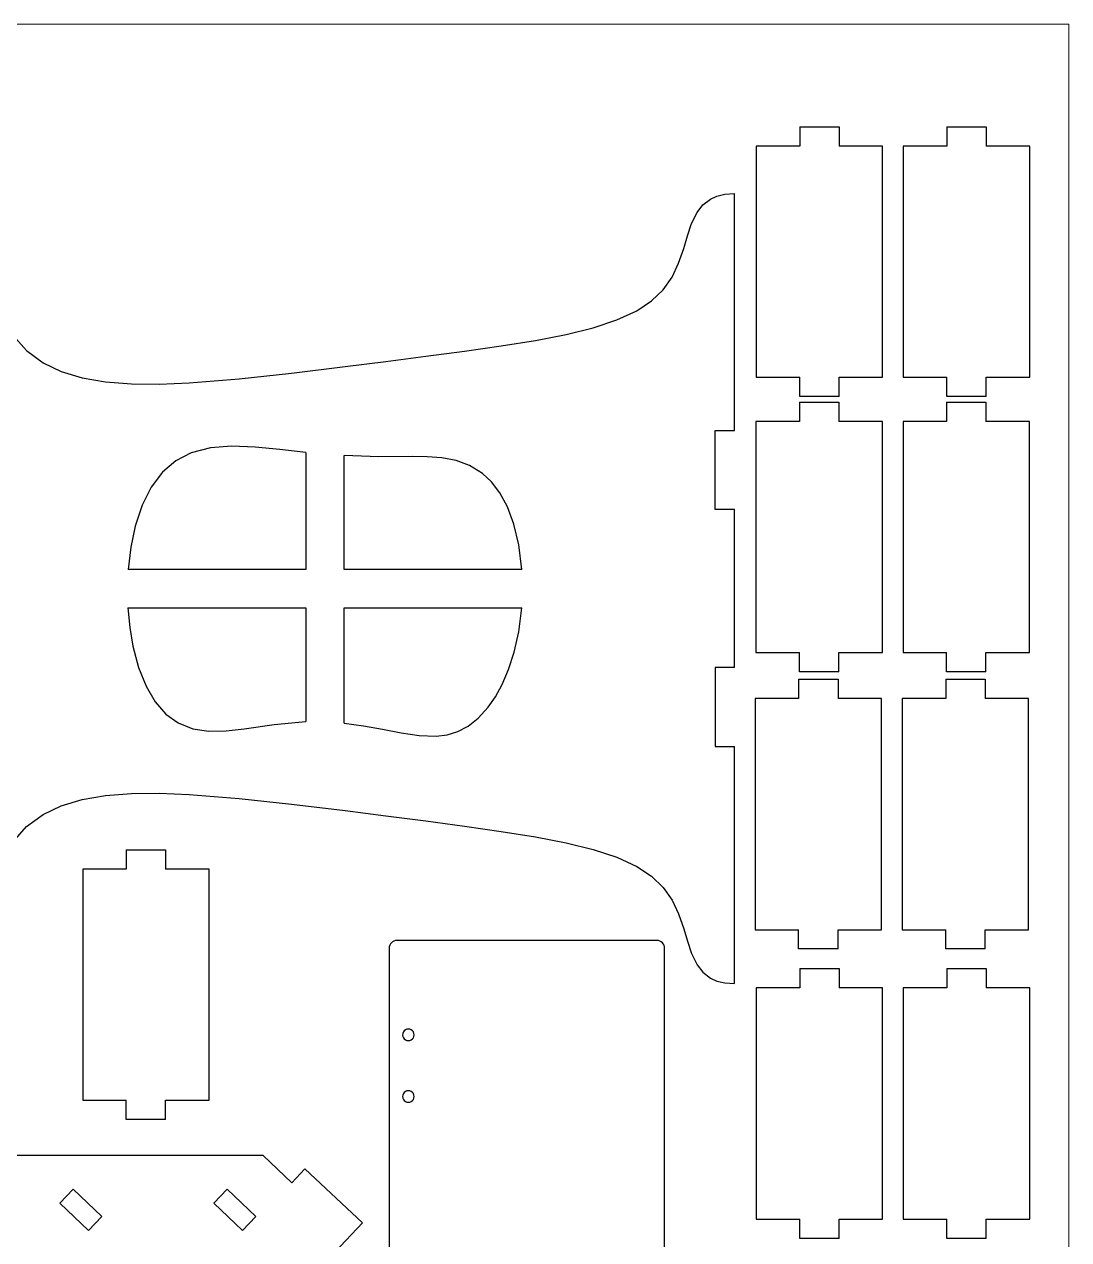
# Model space of a CAD drawing. Header units: millimetres. Extents: x -3928 to -434, y -548 to 1409.
# Drawn here: x -1440.5 to -1169.5, y 36.6 to 352 of the extents above; entities that cross this region are included whole.
import ezdxf

# ---------------------------------------------------------------- set-up
doc = ezdxf.new("R2010")
doc.units = ezdxf.units.MM
doc.header["$MEASUREMENT"] = 0
doc.layers.add('layer 1', color=7, linetype='Continuous')

msp = doc.modelspace()

# ---------------------------------------------------------------- linework, layer by layer
at = {"layer": 'layer 1', "color": 250, "lineweight": 9}
msp.add_lwpolyline([(-2369.48, -547.968), (-1169.48, -547.968), (-1169.48, 352.032), (-2369.48, 352.032), (-2369.48, -547.968)], close=True, dxfattribs=at)
at = {"layer": 'layer 1', "color": 1, "lineweight": 25}
for points in [[(-1239.2944, 325.4467), (-1239.2944, 325.4467), (-1229.0445, 325.4467), (-1229.0445, 325.4467)], [(-1239.2944, 325.4467), (-1239.2944, 325.4467), (-1239.2944, 320.4468), (-1239.2944, 320.4468)], [(-1229.0445, 325.4467), (-1229.0445, 325.4467), (-1229.0445, 320.4468), (-1229.0445, 320.4468)], [(-1201.1244, 325.4467), (-1201.1244, 325.4467), (-1190.8745, 325.4467), (-1190.8745, 325.4467)], [(-1201.1244, 325.4467), (-1201.1244, 325.4467), (-1201.1244, 320.4468), (-1201.1244, 320.4468)], [(-1190.8745, 325.4467), (-1190.8745, 325.4467), (-1190.8745, 320.4468), (-1190.8745, 320.4468)], [(-1250.5696, 320.4468), (-1250.5696, 320.4468), (-1250.5696, 260.4467), (-1250.5696, 260.4467)], [(-1239.2944, 320.4468), (-1239.2944, 320.4468), (-1250.5696, 320.4468), (-1250.5696, 320.4468)], [(-1217.7693, 320.4468), (-1217.7693, 320.4468), (-1229.0445, 320.4468), (-1229.0445, 320.4468)], [(-1217.7693, 260.4467), (-1217.7693, 260.4467), (-1217.7693, 320.4468), (-1217.7693, 320.4468)], [(-1212.3996, 320.4468), (-1212.3996, 320.4468), (-1212.3996, 260.4467), (-1212.3996, 260.4467)], [(-1201.1244, 320.4468), (-1201.1244, 320.4468), (-1212.3996, 320.4468), (-1212.3996, 320.4468)], [(-1179.5993, 320.4468), (-1179.5993, 320.4468), (-1190.8745, 320.4468), (-1190.8745, 320.4468)], [(-1179.5993, 260.4467), (-1179.5993, 260.4467), (-1179.5993, 320.4468), (-1179.5993, 320.4468)], [(-1256.2482, 246.5881), (-1256.2482, 246.5881), (-1256.2482, 308.0882), (-1256.2482, 308.0882)], [(-1250.5696, 260.4467), (-1250.5696, 260.4467), (-1239.2944, 260.4467), (-1239.2944, 260.4467)], [(-1239.2944, 255.4467), (-1239.2944, 255.4467), (-1239.2944, 260.4467), (-1239.2944, 260.4467)], [(-1229.0445, 255.4467), (-1229.0445, 255.4467), (-1229.0445, 260.4467), (-1229.0445, 260.4467)], [(-1229.0445, 260.4467), (-1229.0445, 260.4467), (-1217.7693, 260.4467), (-1217.7693, 260.4467)], [(-1212.3996, 260.4467), (-1212.3996, 260.4467), (-1201.1244, 260.4467), (-1201.1244, 260.4467)], [(-1201.1244, 255.4467), (-1201.1244, 255.4467), (-1201.1244, 260.4467), (-1201.1244, 260.4467)], [(-1190.8745, 255.4467), (-1190.8745, 255.4467), (-1190.8745, 260.4467), (-1190.8745, 260.4467)], [(-1190.8745, 260.4467), (-1190.8745, 260.4467), (-1179.5993, 260.4467), (-1179.5993, 260.4467)], [(-1239.3621, 253.9699), (-1239.3621, 253.9699), (-1229.1121, 253.9699), (-1229.1121, 253.9699)], [(-1239.3621, 253.9699), (-1239.3621, 253.9699), (-1239.3621, 248.97), (-1239.3621, 248.97)], [(-1229.0445, 255.4467), (-1229.0445, 255.4467), (-1239.2944, 255.4467), (-1239.2944, 255.4467)], [(-1229.1121, 253.9699), (-1229.1121, 253.9699), (-1229.1121, 248.97), (-1229.1121, 248.97)], [(-1201.1921, 253.9699), (-1201.1921, 253.9699), (-1190.9421, 253.9699), (-1190.9421, 253.9699)], [(-1201.1921, 253.9699), (-1201.1921, 253.9699), (-1201.1921, 248.97), (-1201.1921, 248.97)], [(-1190.8745, 255.4467), (-1190.8745, 255.4467), (-1201.1244, 255.4467), (-1201.1244, 255.4467)], [(-1190.9421, 253.9699), (-1190.9421, 253.9699), (-1190.9421, 248.97), (-1190.9421, 248.97)], [(-1261.2481, 246.5881), (-1261.2481, 246.5881), (-1256.2482, 246.5881), (-1256.2482, 246.5881)], [(-1261.2481, 226.0882), (-1261.2481, 226.0882), (-1261.2481, 246.5881), (-1261.2481, 246.5881)], [(-1250.6372, 248.97), (-1250.6372, 248.97), (-1250.6372, 188.9699), (-1250.6372, 188.9699)], [(-1239.3621, 248.97), (-1239.3621, 248.97), (-1250.6372, 248.97), (-1250.6372, 248.97)], [(-1217.837, 248.97), (-1217.837, 248.97), (-1229.1121, 248.97), (-1229.1121, 248.97)], [(-1217.837, 188.9699), (-1217.837, 188.9699), (-1217.837, 248.97), (-1217.837, 248.97)], [(-1212.4672, 248.97), (-1212.4672, 248.97), (-1212.4672, 188.9699), (-1212.4672, 188.9699)], [(-1201.1921, 248.97), (-1201.1921, 248.97), (-1212.4672, 248.97), (-1212.4672, 248.97)], [(-1179.667, 248.97), (-1179.667, 248.97), (-1190.9421, 248.97), (-1190.9421, 248.97)], [(-1179.667, 188.9699), (-1179.667, 188.9699), (-1179.667, 248.97), (-1179.667, 248.97)], [(-1367.4981, 240.9489), (-1367.4981, 240.9489), (-1367.4981, 210.5882), (-1367.4981, 210.5882)], [(-1357.4979, 210.5882), (-1357.4979, 210.5882), (-1357.4979, 240.0878), (-1357.4979, 240.0878)], [(-1256.2482, 226.0882), (-1256.2482, 226.0882), (-1261.2481, 226.0882), (-1261.2481, 226.0882)], [(-1256.2482, 185.088), (-1256.2482, 185.088), (-1256.2482, 226.0882), (-1256.2482, 226.0882)], [(-1367.4981, 210.5882), (-1367.4981, 210.5882), (-1413.543, 210.5882), (-1413.543, 210.5882)], [(-1311.4276, 210.5882), (-1311.4276, 210.5882), (-1357.4979, 210.5882), (-1357.4979, 210.5882)], [(-1413.6199, 200.588), (-1413.6199, 200.588), (-1367.4981, 200.588), (-1367.4981, 200.588)], [(-1367.4981, 200.588), (-1367.4981, 200.588), (-1367.4981, 171.0647), (-1367.4981, 171.0647)], [(-1357.4979, 200.588), (-1357.4979, 200.588), (-1311.4279, 200.588), (-1311.4279, 200.588)], [(-1357.4979, 170.6996), (-1357.4979, 170.6996), (-1357.4979, 200.588), (-1357.4979, 200.588)], [(-1250.6372, 188.9699), (-1250.6372, 188.9699), (-1239.3621, 188.9699), (-1239.3621, 188.9699)], [(-1239.3621, 183.9699), (-1239.3621, 183.9699), (-1239.3621, 188.9699), (-1239.3621, 188.9699)], [(-1229.1121, 183.9699), (-1229.1121, 183.9699), (-1229.1121, 188.9699), (-1229.1121, 188.9699)], [(-1229.1121, 188.9699), (-1229.1121, 188.9699), (-1217.837, 188.9699), (-1217.837, 188.9699)], [(-1212.4672, 188.9699), (-1212.4672, 188.9699), (-1201.1921, 188.9699), (-1201.1921, 188.9699)], [(-1201.1921, 183.9699), (-1201.1921, 183.9699), (-1201.1921, 188.9699), (-1201.1921, 188.9699)], [(-1190.9421, 183.9699), (-1190.9421, 183.9699), (-1190.9421, 188.9699), (-1190.9421, 188.9699)], [(-1190.9421, 188.9699), (-1190.9421, 188.9699), (-1179.667, 188.9699), (-1179.667, 188.9699)], [(-1256.2482, 185.088), (-1256.2482, 185.088), (-1261.2481, 185.088), (-1261.2481, 185.088)], [(-1261.2481, 185.088), (-1261.2481, 185.088), (-1261.2481, 164.5881), (-1261.2481, 164.5881)], [(-1229.1121, 183.9699), (-1229.1121, 183.9699), (-1239.3621, 183.9699), (-1239.3621, 183.9699)], [(-1190.9421, 183.9699), (-1190.9421, 183.9699), (-1201.1921, 183.9699), (-1201.1921, 183.9699)], [(-1239.5653, 182.0691), (-1239.5653, 182.0691), (-1229.3154, 182.0691), (-1229.3154, 182.0691)], [(-1239.5653, 182.0691), (-1239.5653, 182.0691), (-1239.5653, 177.0692), (-1239.5653, 177.0692)], [(-1229.3154, 182.0691), (-1229.3154, 182.0691), (-1229.3154, 177.0692), (-1229.3154, 177.0692)], [(-1201.3953, 182.0691), (-1201.3953, 182.0691), (-1191.1454, 182.0691), (-1191.1454, 182.0691)], [(-1201.3953, 182.0691), (-1201.3953, 182.0691), (-1201.3953, 177.0692), (-1201.3953, 177.0692)], [(-1191.1454, 182.0691), (-1191.1454, 182.0691), (-1191.1454, 177.0692), (-1191.1454, 177.0692)], [(-1250.8405, 177.0692), (-1250.8405, 177.0692), (-1250.8405, 117.0691), (-1250.8405, 117.0691)], [(-1239.5653, 177.0692), (-1239.5653, 177.0692), (-1250.8405, 177.0692), (-1250.8405, 177.0692)], [(-1218.0402, 177.0692), (-1218.0402, 177.0692), (-1229.3154, 177.0692), (-1229.3154, 177.0692)], [(-1218.0402, 117.0691), (-1218.0402, 117.0691), (-1218.0402, 177.0692), (-1218.0402, 177.0692)], [(-1212.6705, 177.0692), (-1212.6705, 177.0692), (-1212.6705, 117.0691), (-1212.6705, 117.0691)], [(-1201.3953, 177.0692), (-1201.3953, 177.0692), (-1212.6705, 177.0692), (-1212.6705, 177.0692)], [(-1179.8702, 177.0692), (-1179.8702, 177.0692), (-1191.1454, 177.0692), (-1191.1454, 177.0692)], [(-1179.8702, 117.0691), (-1179.8702, 117.0691), (-1179.8702, 177.0692), (-1179.8702, 177.0692)], [(-1261.2481, 164.5881), (-1261.2481, 164.5881), (-1256.2482, 164.5881), (-1256.2482, 164.5881)], [(-1256.2482, 103.0883), (-1256.2482, 103.0883), (-1256.2482, 164.5881), (-1256.2482, 164.5881)], [(-1414.1049, 137.7997), (-1414.1049, 137.7997), (-1403.8549, 137.7997), (-1403.8549, 137.7997)], [(-1414.1049, 137.7997), (-1414.1049, 137.7997), (-1414.1049, 132.7997), (-1414.1049, 132.7997)], [(-1403.8549, 137.7997), (-1403.8549, 137.7997), (-1403.8549, 132.7997), (-1403.8549, 132.7997)], [(-1425.38, 132.7997), (-1425.38, 132.7997), (-1425.38, 72.7997), (-1425.38, 72.7997)], [(-1414.1049, 132.7997), (-1414.1049, 132.7997), (-1425.38, 132.7997), (-1425.38, 132.7997)], [(-1392.5798, 132.7997), (-1392.5798, 132.7997), (-1403.8549, 132.7997), (-1403.8549, 132.7997)], [(-1392.5798, 72.7997), (-1392.5798, 72.7997), (-1392.5798, 132.7997), (-1392.5798, 132.7997)], [(-1250.8405, 117.0691), (-1250.8405, 117.0691), (-1239.5653, 117.0691), (-1239.5653, 117.0691)], [(-1239.5653, 112.0692), (-1239.5653, 112.0692), (-1239.5653, 117.0691), (-1239.5653, 117.0691)], [(-1229.3154, 112.0692), (-1229.3154, 112.0692), (-1229.3154, 117.0691), (-1229.3154, 117.0691)], [(-1229.3154, 117.0691), (-1229.3154, 117.0691), (-1218.0402, 117.0691), (-1218.0402, 117.0691)], [(-1212.6705, 117.0691), (-1212.6705, 117.0691), (-1201.3953, 117.0691), (-1201.3953, 117.0691)], [(-1201.3953, 112.0692), (-1201.3953, 112.0692), (-1201.3953, 117.0691), (-1201.3953, 117.0691)], [(-1191.1454, 112.0692), (-1191.1454, 112.0692), (-1191.1454, 117.0691), (-1191.1454, 117.0691)], [(-1191.1454, 117.0691), (-1191.1454, 117.0691), (-1179.8702, 117.0691), (-1179.8702, 117.0691)], [(-1276.3469, 114.2697), (-1276.3469, 114.2697), (-1343.8471, 114.2697), (-1343.8471, 114.2697)], [(-1345.847, 112.2698), (-1345.847, 112.2698), (-1345.847, -3.7302), (-1345.847, -3.7302)], [(-1274.347, -3.7302), (-1274.347, -3.7302), (-1274.347, 112.2698), (-1274.347, 112.2698)], [(-1229.3154, 112.0692), (-1229.3154, 112.0692), (-1239.5653, 112.0692), (-1239.5653, 112.0692)], [(-1191.1454, 112.0692), (-1191.1454, 112.0692), (-1201.3953, 112.0692), (-1201.3953, 112.0692)], [(-1239.2944, 106.9667), (-1239.2944, 106.9667), (-1229.0445, 106.9667), (-1229.0445, 106.9667)], [(-1239.2944, 106.9667), (-1239.2944, 106.9667), (-1239.2944, 101.9668), (-1239.2944, 101.9668)], [(-1229.0445, 106.9667), (-1229.0445, 106.9667), (-1229.0445, 101.9668), (-1229.0445, 101.9668)], [(-1201.1244, 106.9667), (-1201.1244, 106.9667), (-1190.8745, 106.9667), (-1190.8745, 106.9667)], [(-1201.1244, 106.9667), (-1201.1244, 106.9667), (-1201.1244, 101.9668), (-1201.1244, 101.9668)], [(-1190.8745, 106.9667), (-1190.8745, 106.9667), (-1190.8745, 101.9668), (-1190.8745, 101.9668)], [(-1250.5696, 101.9668), (-1250.5696, 101.9668), (-1250.5696, 41.9667), (-1250.5696, 41.9667)], [(-1239.2944, 101.9668), (-1239.2944, 101.9668), (-1250.5696, 101.9668), (-1250.5696, 101.9668)], [(-1217.7693, 101.9668), (-1217.7693, 101.9668), (-1229.0445, 101.9668), (-1229.0445, 101.9668)], [(-1217.7693, 41.9667), (-1217.7693, 41.9667), (-1217.7693, 101.9668), (-1217.7693, 101.9668)], [(-1212.3996, 101.9668), (-1212.3996, 101.9668), (-1212.3996, 41.9667), (-1212.3996, 41.9667)], [(-1201.1244, 101.9668), (-1201.1244, 101.9668), (-1212.3996, 101.9668), (-1212.3996, 101.9668)], [(-1179.5993, 101.9668), (-1179.5993, 101.9668), (-1190.8745, 101.9668), (-1190.8745, 101.9668)], [(-1179.5993, 41.9667), (-1179.5993, 41.9667), (-1179.5993, 101.9668), (-1179.5993, 101.9668)], [(-1425.38, 72.7997), (-1425.38, 72.7997), (-1414.1049, 72.7997), (-1414.1049, 72.7997)], [(-1414.1049, 67.7997), (-1414.1049, 67.7997), (-1414.1049, 72.7997), (-1414.1049, 72.7997)], [(-1403.8549, 67.7997), (-1403.8549, 67.7997), (-1403.8549, 72.7997), (-1403.8549, 72.7997)], [(-1403.8549, 72.7997), (-1403.8549, 72.7997), (-1392.5798, 72.7997), (-1392.5798, 72.7997)], [(-1403.8549, 67.7997), (-1403.8549, 67.7997), (-1414.1049, 67.7997), (-1414.1049, 67.7997)], [(-1378.5787, 58.4344), (-1378.5787, 58.4344), (-1651.5009, 58.4344), (-1651.5009, 58.4344)], [(-1371.126, 51.3976), (-1371.126, 51.3976), (-1378.5787, 58.4344), (-1378.5787, 58.4344)], [(-1367.6934, 55.0333), (-1367.6934, 55.0333), (-1371.126, 51.3976), (-1371.126, 51.3976)], [(-1367.6934, 55.0333), (-1367.6934, 55.0333), (-1352.7872, 40.96), (-1352.7872, 40.96)], [(-1427.8805, 49.6972), (-1427.8805, 49.6972), (-1431.3127, 46.0615), (-1431.3127, 46.0615)], [(-1420.4274, 42.6603), (-1420.4274, 42.6603), (-1427.8805, 49.6972), (-1427.8805, 49.6972)], [(-1387.8804, 49.6972), (-1387.8804, 49.6972), (-1391.313, 46.0615), (-1391.313, 46.0615)], [(-1380.4273, 42.6603), (-1380.4273, 42.6603), (-1387.8804, 49.6972), (-1387.8804, 49.6972)], [(-1431.3127, 46.0615), (-1431.3127, 46.0615), (-1423.8599, 39.0246), (-1423.8599, 39.0246)], [(-1391.313, 46.0615), (-1391.313, 46.0615), (-1383.8598, 39.0246), (-1383.8598, 39.0246)], [(-1423.8599, 39.0246), (-1423.8599, 39.0246), (-1420.4274, 42.6603), (-1420.4274, 42.6603)], [(-1383.8598, 39.0246), (-1383.8598, 39.0246), (-1380.4273, 42.6603), (-1380.4273, 42.6603)], [(-1250.5696, 41.9667), (-1250.5696, 41.9667), (-1239.2944, 41.9667), (-1239.2944, 41.9667)], [(-1239.2944, 36.9667), (-1239.2944, 36.9667), (-1239.2944, 41.9667), (-1239.2944, 41.9667)], [(-1229.0445, 36.9667), (-1229.0445, 36.9667), (-1229.0445, 41.9667), (-1229.0445, 41.9667)], [(-1229.0445, 41.9667), (-1229.0445, 41.9667), (-1217.7693, 41.9667), (-1217.7693, 41.9667)], [(-1212.3996, 41.9667), (-1212.3996, 41.9667), (-1201.1244, 41.9667), (-1201.1244, 41.9667)], [(-1201.1244, 36.9667), (-1201.1244, 36.9667), (-1201.1244, 41.9667), (-1201.1244, 41.9667)], [(-1190.8745, 36.9667), (-1190.8745, 36.9667), (-1190.8745, 41.9667), (-1190.8745, 41.9667)], [(-1190.8745, 41.9667), (-1190.8745, 41.9667), (-1179.5993, 41.9667), (-1179.5993, 41.9667)], [(-1352.7872, 40.96), (-1352.7872, 40.96), (-1359.9034, 33.4225), (-1359.9034, 33.4225)], [(-1229.0445, 36.9667), (-1229.0445, 36.9667), (-1239.2944, 36.9667), (-1239.2944, 36.9667)], [(-1190.8745, 36.9667), (-1190.8745, 36.9667), (-1201.1244, 36.9667), (-1201.1244, 36.9667)]]:
    msp.add_open_spline(points, degree=3, dxfattribs=at)
for points, knots in [([(-1461.248, 308.0882), (-1461.248, 308.0882), (-1459.2012, 307.8331), (-1459.2012, 307.8331), (-1459.2012, 307.8331), (-1459.2012, 307.8331), (-1457.5057, 307.1159), (-1457.5057, 307.1159), (-1457.5057, 307.1159), (-1457.5057, 307.1159), (-1456.1063, 306.0036), (-1456.1063, 306.0036), (-1456.1063, 306.0036), (-1456.1063, 306.0036), (-1454.4525, 303.7296), (-1454.4525, 303.7296), (-1454.4525, 303.7296), (-1454.4525, 303.7296), (-1453.197, 300.894), (-1453.197, 300.894), (-1453.197, 300.894), (-1453.197, 300.894), (-1451.9139, 296.5213), (-1451.9139, 296.5213), (-1451.9139, 296.5213), (-1451.9139, 296.5213), (-1450.8344, 291.7715), (-1450.8344, 291.7715), (-1450.8344, 291.7715), (-1450.8344, 291.7715), (-1449.7419, 286.9124), (-1449.7419, 286.9124), (-1449.7419, 286.9124), (-1449.7419, 286.9124), (-1448.172, 281.2319), (-1448.172, 281.2319), (-1448.172, 281.2319), (-1448.172, 281.2319), (-1446.1097, 275.9699), (-1446.1097, 275.9699), (-1446.1097, 275.9699), (-1446.1097, 275.9699), (-1443.3979, 271.3122), (-1443.3979, 271.3122), (-1443.3979, 271.3122), (-1443.3979, 271.3122), (-1439.9354, 267.3702), (-1439.9354, 267.3702), (-1439.9354, 267.3702), (-1439.9354, 267.3702), (-1435.6696, 264.1945), (-1435.6696, 264.1945), (-1435.6696, 264.1945), (-1435.6696, 264.1945), (-1430.9498, 261.9244), (-1430.9498, 261.9244), (-1430.9498, 261.9244), (-1430.9498, 261.9244), (-1425.5311, 260.2949), (-1425.5311, 260.2949), (-1425.5311, 260.2949), (-1425.5311, 260.2949), (-1419.4467, 259.2563), (-1419.4467, 259.2563), (-1419.4467, 259.2563), (-1419.4467, 259.2563), (-1412.7457, 258.7427), (-1412.7457, 258.7427), (-1412.7457, 258.7427), (-1412.7457, 258.7427), (-1405.4894, 258.6785), (-1405.4894, 258.6785), (-1405.4894, 258.6785), (-1405.4894, 258.6785), (-1397.7505, 258.9854), (-1397.7505, 258.9854), (-1397.7505, 258.9854), (-1397.7505, 258.9854), (-1384.8061, 260.0275), (-1384.8061, 260.0275), (-1384.8061, 260.0275), (-1384.8061, 260.0275), (-1371.2026, 261.5106), (-1371.2026, 261.5106), (-1371.2026, 261.5106), (-1371.2026, 261.5106), (-1357.2968, 263.2082), (-1357.2968, 263.2082), (-1357.2968, 263.2082), (-1357.2968, 263.2082), (-1346.7011, 264.5515), (-1346.7011, 264.5515), (-1346.7011, 264.5515), (-1346.7011, 264.5515), (-1336.3055, 265.8949), (-1336.3055, 265.8949), (-1336.3055, 265.8949), (-1336.3055, 265.8949), (-1326.2693, 267.2334), (-1326.2693, 267.2334), (-1326.2693, 267.2334), (-1326.2693, 267.2334), (-1316.7464, 268.5898), (-1316.7464, 268.5898), (-1316.7464, 268.5898), (-1316.7464, 268.5898), (-1307.8804, 270.0129), (-1307.8804, 270.0129), (-1307.8804, 270.0129), (-1307.8804, 270.0129), (-1299.9366, 271.5411), (-1299.9366, 271.5411), (-1299.9366, 271.5411), (-1299.9366, 271.5411), (-1292.8552, 273.2768), (-1292.8552, 273.2768), (-1292.8552, 273.2768), (-1292.8552, 273.2768), (-1286.7159, 275.301), (-1286.7159, 275.301), (-1286.7159, 275.301), (-1286.7159, 275.301), (-1281.566, 277.6897), (-1281.566, 277.6897), (-1281.566, 277.6897), (-1281.566, 277.6897), (-1277.7497, 280.2276), (-1277.7497, 280.2276), (-1277.7497, 280.2276), (-1277.7497, 280.2276), (-1274.7263, 283.1401), (-1274.7263, 283.1401), (-1274.7263, 283.1401), (-1274.7263, 283.1401), (-1272.4213, 286.4209), (-1272.4213, 286.4209), (-1272.4213, 286.4209), (-1272.4213, 286.4209), (-1270.7079, 290.0256), (-1270.7079, 290.0256), (-1270.7079, 290.0256), (-1270.7079, 290.0256), (-1269.3973, 293.8596), (-1269.3973, 293.8596), (-1269.3973, 293.8596), (-1269.3973, 293.8596), (-1268.4247, 297.1189), (-1268.4247, 297.1189), (-1268.4247, 297.1189), (-1268.4247, 297.1189), (-1267.3515, 300.3003), (-1267.3515, 300.3003), (-1267.3515, 300.3003), (-1267.3515, 300.3003), (-1265.9312, 303.2329), (-1265.9312, 303.2329), (-1265.9312, 303.2329), (-1265.9312, 303.2329), (-1264.4584, 305.1404), (-1264.4584, 305.1404), (-1264.4584, 305.1404), (-1264.4584, 305.1404), (-1262.4719, 306.675), (-1262.4719, 306.675), (-1262.4719, 306.675), (-1262.4719, 306.675), (-1260.7782, 307.4278), (-1260.7782, 307.4278), (-1260.7782, 307.4278), (-1260.7782, 307.4278), (-1258.7243, 307.9146), (-1258.7243, 307.9146), (-1258.7243, 307.9146), (-1258.7243, 307.9146), (-1256.2482, 308.0882), (-1256.2482, 308.0882)], [0, 0, 0, 0, 0.02222222, 0.02222222, 0.02222222, 0.02222222, 0.04444444, 0.04444444, 0.04444444, 0.04444444, 0.06666667, 0.06666667, 0.06666667, 0.06666667, 0.08888889, 0.08888889, 0.08888889, 0.08888889, 0.11111111, 0.11111111, 0.11111111, 0.11111111, 0.13333333, 0.13333333, 0.13333333, 0.13333333, 0.15555556, 0.15555556, 0.15555556, 0.15555556, 0.17777778, 0.17777778, 0.17777778, 0.17777778, 0.2, 0.2, 0.2, 0.2, 0.22222222, 0.22222222, 0.22222222, 0.22222222, 0.24444444, 0.24444444, 0.24444444, 0.24444444, 0.26666667, 0.26666667, 0.26666667, 0.26666667, 0.28888889, 0.28888889, 0.28888889, 0.28888889, 0.31111111, 0.31111111, 0.31111111, 0.31111111, 0.33333333, 0.33333333, 0.33333333, 0.33333333, 0.35555556, 0.35555556, 0.35555556, 0.35555556, 0.37777778, 0.37777778, 0.37777778, 0.37777778, 0.4, 0.4, 0.4, 0.4, 0.42222222, 0.42222222, 0.42222222, 0.42222222, 0.44444444, 0.44444444, 0.44444444, 0.44444444, 0.46666667, 0.46666667, 0.46666667, 0.46666667, 0.48888889, 0.48888889, 0.48888889, 0.48888889, 0.51111111, 0.51111111, 0.51111111, 0.51111111, 0.53333333, 0.53333333, 0.53333333, 0.53333333, 0.55555556, 0.55555556, 0.55555556, 0.55555556, 0.57777778, 0.57777778, 0.57777778, 0.57777778, 0.6, 0.6, 0.6, 0.6, 0.62222222, 0.62222222, 0.62222222, 0.62222222, 0.64444444, 0.64444444, 0.64444444, 0.64444444, 0.66666667, 0.66666667, 0.66666667, 0.66666667, 0.68888889, 0.68888889, 0.68888889, 0.68888889, 0.71111111, 0.71111111, 0.71111111, 0.71111111, 0.73333333, 0.73333333, 0.73333333, 0.73333333, 0.75555556, 0.75555556, 0.75555556, 0.75555556, 0.77777778, 0.77777778, 0.77777778, 0.77777778, 0.8, 0.8, 0.8, 0.8, 0.82222222, 0.82222222, 0.82222222, 0.82222222, 0.84444444, 0.84444444, 0.84444444, 0.84444444, 0.86666667, 0.86666667, 0.86666667, 0.86666667, 0.88888889, 0.88888889, 0.88888889, 0.88888889, 0.91111111, 0.91111111, 0.91111111, 0.91111111, 0.93333333, 0.93333333, 0.93333333, 0.93333333, 0.95555556, 0.95555556, 0.95555556, 0.95555556, 1, 1, 1, 1]), ([(-1367.4981, 240.9489), (-1367.4981, 240.9489), (-1374.2058, 241.7056), (-1374.2058, 241.7056), (-1374.2058, 241.7056), (-1374.2058, 241.7056), (-1380.6362, 242.3336), (-1380.6362, 242.3336), (-1380.6362, 242.3336), (-1380.6362, 242.3336), (-1386.6765, 242.5625), (-1386.6765, 242.5625), (-1386.6765, 242.5625), (-1386.6765, 242.5625), (-1392.2303, 242.1325), (-1392.2303, 242.1325), (-1392.2303, 242.1325), (-1392.2303, 242.1325), (-1397.2221, 240.8262), (-1397.2221, 240.8262), (-1397.2221, 240.8262), (-1397.2221, 240.8262), (-1401.2169, 238.7578), (-1401.2169, 238.7578), (-1401.2169, 238.7578), (-1401.2169, 238.7578), (-1404.6784, 235.7903), (-1404.6784, 235.7903), (-1404.6784, 235.7903), (-1404.6784, 235.7903), (-1407.5888, 231.9288), (-1407.5888, 231.9288), (-1407.5888, 231.9288), (-1407.5888, 231.9288), (-1409.939, 227.2358), (-1409.939, 227.2358), (-1409.939, 227.2358), (-1409.939, 227.2358), (-1411.7262, 221.827), (-1411.7262, 221.827), (-1411.7262, 221.827), (-1411.7262, 221.827), (-1412.8709, 216.3656), (-1412.8709, 216.3656), (-1412.8709, 216.3656), (-1412.8709, 216.3656), (-1413.543, 210.5882), (-1413.543, 210.5882)], [0, 0, 0, 0, 0.07692308, 0.07692308, 0.07692308, 0.07692308, 0.15384615, 0.15384615, 0.15384615, 0.15384615, 0.23076923, 0.23076923, 0.23076923, 0.23076923, 0.30769231, 0.30769231, 0.30769231, 0.30769231, 0.38461538, 0.38461538, 0.38461538, 0.38461538, 0.46153846, 0.46153846, 0.46153846, 0.46153846, 0.53846154, 0.53846154, 0.53846154, 0.53846154, 0.61538462, 0.61538462, 0.61538462, 0.61538462, 0.69230769, 0.69230769, 0.69230769, 0.69230769, 0.76923077, 0.76923077, 0.76923077, 0.76923077, 0.84615385, 0.84615385, 0.84615385, 0.84615385, 1, 1, 1, 1]), ([(-1311.4276, 210.5882), (-1311.4276, 210.5882), (-1312.2182, 216.9163), (-1312.2182, 216.9163), (-1312.2182, 216.9163), (-1312.2182, 216.9163), (-1313.5023, 222.3015), (-1313.5023, 222.3015), (-1313.5023, 222.3015), (-1313.5023, 222.3015), (-1315.1624, 226.7764), (-1315.1624, 226.7764), (-1315.1624, 226.7764), (-1315.1624, 226.7764), (-1317.1094, 230.4048), (-1317.1094, 230.4048), (-1317.1094, 230.4048), (-1317.1094, 230.4048), (-1319.2765, 233.27), (-1319.2765, 233.27), (-1319.2765, 233.27), (-1319.2765, 233.27), (-1321.614, 235.4654), (-1321.614, 235.4654), (-1321.614, 235.4654), (-1321.614, 235.4654), (-1324.9534, 237.5284), (-1324.9534, 237.5284), (-1324.9534, 237.5284), (-1324.9534, 237.5284), (-1328.4766, 238.7963), (-1328.4766, 238.7963), (-1328.4766, 238.7963), (-1328.4766, 238.7963), (-1332.1459, 239.4853), (-1332.1459, 239.4853), (-1332.1459, 239.4853), (-1332.1459, 239.4853), (-1335.9372, 239.7869), (-1335.9372, 239.7869), (-1335.9372, 239.7869), (-1335.9372, 239.7869), (-1339.8325, 239.8627), (-1339.8325, 239.8627), (-1339.8325, 239.8627), (-1339.8325, 239.8627), (-1348.5395, 239.8239), (-1348.5395, 239.8239), (-1348.5395, 239.8239), (-1348.5395, 239.8239), (-1357.4979, 240.0878), (-1357.4979, 240.0878)], [0, 0, 0, 0, 0.07142857, 0.07142857, 0.07142857, 0.07142857, 0.14285714, 0.14285714, 0.14285714, 0.14285714, 0.21428571, 0.21428571, 0.21428571, 0.21428571, 0.28571429, 0.28571429, 0.28571429, 0.28571429, 0.35714286, 0.35714286, 0.35714286, 0.35714286, 0.42857143, 0.42857143, 0.42857143, 0.42857143, 0.5, 0.5, 0.5, 0.5, 0.57142857, 0.57142857, 0.57142857, 0.57142857, 0.64285714, 0.64285714, 0.64285714, 0.64285714, 0.71428571, 0.71428571, 0.71428571, 0.71428571, 0.78571429, 0.78571429, 0.78571429, 0.78571429, 0.85714286, 0.85714286, 0.85714286, 0.85714286, 1, 1, 1, 1]), ([(-1413.6199, 200.588), (-1413.6199, 200.588), (-1413.1468, 195.5083), (-1413.1468, 195.5083), (-1413.1468, 195.5083), (-1413.1468, 195.5083), (-1412.3344, 190.658), (-1412.3344, 190.658), (-1412.3344, 190.658), (-1412.3344, 190.658), (-1410.8718, 185.1144), (-1410.8718, 185.1144), (-1410.8718, 185.1144), (-1410.8718, 185.1144), (-1408.9325, 180.2542), (-1408.9325, 180.2542), (-1408.9325, 180.2542), (-1408.9325, 180.2542), (-1406.5495, 176.2022), (-1406.5495, 176.2022), (-1406.5495, 176.2022), (-1406.5495, 176.2022), (-1403.7605, 173.0311), (-1403.7605, 173.0311), (-1403.7605, 173.0311), (-1403.7605, 173.0311), (-1400.6059, 170.755), (-1400.6059, 170.755), (-1400.6059, 170.755), (-1400.6059, 170.755), (-1396.7846, 169.2377), (-1396.7846, 169.2377), (-1396.7846, 169.2377), (-1396.7846, 169.2377), (-1392.6261, 168.608), (-1392.6261, 168.608), (-1392.6261, 168.608), (-1392.6261, 168.608), (-1388.1772, 168.6725), (-1388.1772, 168.6725), (-1388.1772, 168.6725), (-1388.1772, 168.6725), (-1383.4789, 169.1932), (-1383.4789, 169.1932), (-1383.4789, 169.1932), (-1383.4789, 169.1932), (-1375.6804, 170.3235), (-1375.6804, 170.3235), (-1375.6804, 170.3235), (-1375.6804, 170.3235), (-1367.4981, 171.0647), (-1367.4981, 171.0647)], [0, 0, 0, 0, 0.07142857, 0.07142857, 0.07142857, 0.07142857, 0.14285714, 0.14285714, 0.14285714, 0.14285714, 0.21428571, 0.21428571, 0.21428571, 0.21428571, 0.28571429, 0.28571429, 0.28571429, 0.28571429, 0.35714286, 0.35714286, 0.35714286, 0.35714286, 0.42857143, 0.42857143, 0.42857143, 0.42857143, 0.5, 0.5, 0.5, 0.5, 0.57142857, 0.57142857, 0.57142857, 0.57142857, 0.64285714, 0.64285714, 0.64285714, 0.64285714, 0.71428571, 0.71428571, 0.71428571, 0.71428571, 0.78571429, 0.78571429, 0.78571429, 0.78571429, 0.85714286, 0.85714286, 0.85714286, 0.85714286, 1, 1, 1, 1]), ([(-1357.4979, 170.6996), (-1357.4979, 170.6996), (-1352.4828, 169.9898), (-1352.4828, 169.9898), (-1352.4828, 169.9898), (-1352.4828, 169.9898), (-1347.5432, 169.0655), (-1347.5432, 169.0655), (-1347.5432, 169.0655), (-1347.5432, 169.0655), (-1342.7303, 168.124), (-1342.7303, 168.124), (-1342.7303, 168.124), (-1342.7303, 168.124), (-1338.0796, 167.4255), (-1338.0796, 167.4255), (-1338.0796, 167.4255), (-1338.0796, 167.4255), (-1333.6057, 167.2769), (-1333.6057, 167.2769), (-1333.6057, 167.2769), (-1333.6057, 167.2769), (-1330.794, 167.634), (-1330.794, 167.634), (-1330.794, 167.634), (-1330.794, 167.634), (-1328.0455, 168.4619), (-1328.0455, 168.4619), (-1328.0455, 168.4619), (-1328.0455, 168.4619), (-1325.3524, 169.8596), (-1325.3524, 169.8596), (-1325.3524, 169.8596), (-1325.3524, 169.8596), (-1322.7122, 171.929), (-1322.7122, 171.929), (-1322.7122, 171.929), (-1322.7122, 171.929), (-1320.1341, 174.7763), (-1320.1341, 174.7763), (-1320.1341, 174.7763), (-1320.1341, 174.7763), (-1318.2725, 177.4715), (-1318.2725, 177.4715), (-1318.2725, 177.4715), (-1318.2725, 177.4715), (-1316.4903, 180.7153), (-1316.4903, 180.7153), (-1316.4903, 180.7153), (-1316.4903, 180.7153), (-1314.8319, 184.5683), (-1314.8319, 184.5683), (-1314.8319, 184.5683), (-1314.8319, 184.5683), (-1313.3643, 189.1022), (-1313.3643, 189.1022), (-1313.3643, 189.1022), (-1313.3643, 189.1022), (-1312.1843, 194.4052), (-1312.1843, 194.4052), (-1312.1843, 194.4052), (-1312.1843, 194.4052), (-1311.4279, 200.588), (-1311.4279, 200.588)], [0, 0, 0, 0, 0.05882353, 0.05882353, 0.05882353, 0.05882353, 0.11764706, 0.11764706, 0.11764706, 0.11764706, 0.17647059, 0.17647059, 0.17647059, 0.17647059, 0.23529412, 0.23529412, 0.23529412, 0.23529412, 0.29411765, 0.29411765, 0.29411765, 0.29411765, 0.35294118, 0.35294118, 0.35294118, 0.35294118, 0.41176471, 0.41176471, 0.41176471, 0.41176471, 0.47058824, 0.47058824, 0.47058824, 0.47058824, 0.52941176, 0.52941176, 0.52941176, 0.52941176, 0.58823529, 0.58823529, 0.58823529, 0.58823529, 0.64705882, 0.64705882, 0.64705882, 0.64705882, 0.70588235, 0.70588235, 0.70588235, 0.70588235, 0.76470588, 0.76470588, 0.76470588, 0.76470588, 0.82352941, 0.82352941, 0.82352941, 0.82352941, 0.88235294, 0.88235294, 0.88235294, 0.88235294, 1, 1, 1, 1]), ([(-1461.248, 103.0883), (-1461.248, 103.0883), (-1459.2012, 103.343), (-1459.2012, 103.343), (-1459.2012, 103.343), (-1459.2012, 103.343), (-1457.5057, 104.0602), (-1457.5057, 104.0602), (-1457.5057, 104.0602), (-1457.5057, 104.0602), (-1456.1063, 105.1725), (-1456.1063, 105.1725), (-1456.1063, 105.1725), (-1456.1063, 105.1725), (-1454.4525, 107.4465), (-1454.4525, 107.4465), (-1454.4525, 107.4465), (-1454.4525, 107.4465), (-1453.197, 110.2822), (-1453.197, 110.2822), (-1453.197, 110.2822), (-1453.197, 110.2822), (-1451.9139, 114.6548), (-1451.9139, 114.6548), (-1451.9139, 114.6548), (-1451.9139, 114.6548), (-1450.8344, 119.4046), (-1450.8344, 119.4046), (-1450.8344, 119.4046), (-1450.8344, 119.4046), (-1449.7419, 124.2638), (-1449.7419, 124.2638), (-1449.7419, 124.2638), (-1449.7419, 124.2638), (-1448.172, 129.9446), (-1448.172, 129.9446), (-1448.172, 129.9446), (-1448.172, 129.9446), (-1446.1097, 135.2063), (-1446.1097, 135.2063), (-1446.1097, 135.2063), (-1446.1097, 135.2063), (-1443.3979, 139.8643), (-1443.3979, 139.8643), (-1443.3979, 139.8643), (-1443.3979, 139.8643), (-1439.9354, 143.8063), (-1439.9354, 143.8063), (-1439.9354, 143.8063), (-1439.9354, 143.8063), (-1435.6696, 146.982), (-1435.6696, 146.982), (-1435.6696, 146.982), (-1435.6696, 146.982), (-1430.9498, 149.2521), (-1430.9498, 149.2521), (-1430.9498, 149.2521), (-1430.9498, 149.2521), (-1425.5311, 150.8812), (-1425.5311, 150.8812), (-1425.5311, 150.8812), (-1425.5311, 150.8812), (-1419.4467, 151.9198), (-1419.4467, 151.9198), (-1419.4467, 151.9198), (-1419.4467, 151.9198), (-1412.7457, 152.4338), (-1412.7457, 152.4338), (-1412.7457, 152.4338), (-1412.7457, 152.4338), (-1405.4894, 152.4977), (-1405.4894, 152.4977), (-1405.4894, 152.4977), (-1405.4894, 152.4977), (-1397.7505, 152.1911), (-1397.7505, 152.1911), (-1397.7505, 152.1911), (-1397.7505, 152.1911), (-1384.8061, 151.1486), (-1384.8061, 151.1486), (-1384.8061, 151.1486), (-1384.8061, 151.1486), (-1371.2026, 149.6656), (-1371.2026, 149.6656), (-1371.2026, 149.6656), (-1371.2026, 149.6656), (-1357.2968, 147.968), (-1357.2968, 147.968), (-1357.2968, 147.968), (-1357.2968, 147.968), (-1346.7011, 146.6246), (-1346.7011, 146.6246), (-1346.7011, 146.6246), (-1346.7011, 146.6246), (-1336.3055, 145.2812), (-1336.3055, 145.2812), (-1336.3055, 145.2812), (-1336.3055, 145.2812), (-1326.2693, 143.9432), (-1326.2693, 143.9432), (-1326.2693, 143.9432), (-1326.2693, 143.9432), (-1316.7464, 142.5867), (-1316.7464, 142.5867), (-1316.7464, 142.5867), (-1316.7464, 142.5867), (-1307.8804, 141.1636), (-1307.8804, 141.1636), (-1307.8804, 141.1636), (-1307.8804, 141.1636), (-1299.9366, 139.635), (-1299.9366, 139.635), (-1299.9366, 139.635), (-1299.9366, 139.635), (-1292.8552, 137.8994), (-1292.8552, 137.8994), (-1292.8552, 137.8994), (-1292.8552, 137.8994), (-1286.7159, 135.8755), (-1286.7159, 135.8755), (-1286.7159, 135.8755), (-1286.7159, 135.8755), (-1281.566, 133.4868), (-1281.566, 133.4868), (-1281.566, 133.4868), (-1281.566, 133.4868), (-1277.7497, 130.9486), (-1277.7497, 130.9486), (-1277.7497, 130.9486), (-1277.7497, 130.9486), (-1274.7263, 128.0364), (-1274.7263, 128.0364), (-1274.7263, 128.0364), (-1274.7263, 128.0364), (-1272.4213, 124.7556), (-1272.4213, 124.7556), (-1272.4213, 124.7556), (-1272.4213, 124.7556), (-1270.7079, 121.1505), (-1270.7079, 121.1505), (-1270.7079, 121.1505), (-1270.7079, 121.1505), (-1269.3973, 117.3166), (-1269.3973, 117.3166), (-1269.3973, 117.3166), (-1269.3973, 117.3166), (-1268.4247, 114.0576), (-1268.4247, 114.0576), (-1268.4247, 114.0576), (-1268.4247, 114.0576), (-1267.3515, 110.8759), (-1267.3515, 110.8759), (-1267.3515, 110.8759), (-1267.3515, 110.8759), (-1265.9312, 107.9432), (-1265.9312, 107.9432), (-1265.9312, 107.9432), (-1265.9312, 107.9432), (-1264.4584, 106.0361), (-1264.4584, 106.0361), (-1264.4584, 106.0361), (-1264.4584, 106.0361), (-1262.4719, 104.5015), (-1262.4719, 104.5015), (-1262.4719, 104.5015), (-1262.4719, 104.5015), (-1260.7782, 103.7487), (-1260.7782, 103.7487), (-1260.7782, 103.7487), (-1260.7782, 103.7487), (-1258.7243, 103.2615), (-1258.7243, 103.2615), (-1258.7243, 103.2615), (-1258.7243, 103.2615), (-1256.2482, 103.0883), (-1256.2482, 103.0883)], [0, 0, 0, 0, 0.02222222, 0.02222222, 0.02222222, 0.02222222, 0.04444444, 0.04444444, 0.04444444, 0.04444444, 0.06666667, 0.06666667, 0.06666667, 0.06666667, 0.08888889, 0.08888889, 0.08888889, 0.08888889, 0.11111111, 0.11111111, 0.11111111, 0.11111111, 0.13333333, 0.13333333, 0.13333333, 0.13333333, 0.15555556, 0.15555556, 0.15555556, 0.15555556, 0.17777778, 0.17777778, 0.17777778, 0.17777778, 0.2, 0.2, 0.2, 0.2, 0.22222222, 0.22222222, 0.22222222, 0.22222222, 0.24444444, 0.24444444, 0.24444444, 0.24444444, 0.26666667, 0.26666667, 0.26666667, 0.26666667, 0.28888889, 0.28888889, 0.28888889, 0.28888889, 0.31111111, 0.31111111, 0.31111111, 0.31111111, 0.33333333, 0.33333333, 0.33333333, 0.33333333, 0.35555556, 0.35555556, 0.35555556, 0.35555556, 0.37777778, 0.37777778, 0.37777778, 0.37777778, 0.4, 0.4, 0.4, 0.4, 0.42222222, 0.42222222, 0.42222222, 0.42222222, 0.44444444, 0.44444444, 0.44444444, 0.44444444, 0.46666667, 0.46666667, 0.46666667, 0.46666667, 0.48888889, 0.48888889, 0.48888889, 0.48888889, 0.51111111, 0.51111111, 0.51111111, 0.51111111, 0.53333333, 0.53333333, 0.53333333, 0.53333333, 0.55555556, 0.55555556, 0.55555556, 0.55555556, 0.57777778, 0.57777778, 0.57777778, 0.57777778, 0.6, 0.6, 0.6, 0.6, 0.62222222, 0.62222222, 0.62222222, 0.62222222, 0.64444444, 0.64444444, 0.64444444, 0.64444444, 0.66666667, 0.66666667, 0.66666667, 0.66666667, 0.68888889, 0.68888889, 0.68888889, 0.68888889, 0.71111111, 0.71111111, 0.71111111, 0.71111111, 0.73333333, 0.73333333, 0.73333333, 0.73333333, 0.75555556, 0.75555556, 0.75555556, 0.75555556, 0.77777778, 0.77777778, 0.77777778, 0.77777778, 0.8, 0.8, 0.8, 0.8, 0.82222222, 0.82222222, 0.82222222, 0.82222222, 0.84444444, 0.84444444, 0.84444444, 0.84444444, 0.86666667, 0.86666667, 0.86666667, 0.86666667, 0.88888889, 0.88888889, 0.88888889, 0.88888889, 0.91111111, 0.91111111, 0.91111111, 0.91111111, 0.93333333, 0.93333333, 0.93333333, 0.93333333, 0.95555556, 0.95555556, 0.95555556, 0.95555556, 1, 1, 1, 1]), ([(-1343.8471, 114.2697), (-1343.8471, 114.2697), (-1344.2372, 114.2312), (-1344.2372, 114.2312), (-1344.2372, 114.2312), (-1344.2372, 114.2312), (-1344.6126, 114.1176), (-1344.6126, 114.1176), (-1344.6126, 114.1176), (-1344.6126, 114.1176), (-1344.9583, 113.9327), (-1344.9583, 113.9327), (-1344.9583, 113.9327), (-1344.9583, 113.9327), (-1345.2613, 113.684), (-1345.2613, 113.684), (-1345.2613, 113.684), (-1345.2613, 113.684), (-1345.5101, 113.381), (-1345.5101, 113.381), (-1345.5101, 113.381), (-1345.5101, 113.381), (-1345.6949, 113.0349), (-1345.6949, 113.0349), (-1345.6949, 113.0349), (-1345.6949, 113.0349), (-1345.8085, 112.6599), (-1345.8085, 112.6599), (-1345.8085, 112.6599), (-1345.8085, 112.6599), (-1345.847, 112.2698), (-1345.847, 112.2698)], [0, 0, 0, 0, 0.11111111, 0.11111111, 0.11111111, 0.11111111, 0.22222222, 0.22222222, 0.22222222, 0.22222222, 0.33333333, 0.33333333, 0.33333333, 0.33333333, 0.44444444, 0.44444444, 0.44444444, 0.44444444, 0.55555556, 0.55555556, 0.55555556, 0.55555556, 0.66666667, 0.66666667, 0.66666667, 0.66666667, 0.77777778, 0.77777778, 0.77777778, 0.77777778, 1, 1, 1, 1]), ([(-1274.347, 112.2698), (-1274.347, 112.2698), (-1274.3855, 112.6599), (-1274.3855, 112.6599), (-1274.3855, 112.6599), (-1274.3855, 112.6599), (-1274.4994, 113.0349), (-1274.4994, 113.0349), (-1274.4994, 113.0349), (-1274.4994, 113.0349), (-1274.6843, 113.381), (-1274.6843, 113.381), (-1274.6843, 113.381), (-1274.6843, 113.381), (-1274.933, 113.684), (-1274.933, 113.684), (-1274.933, 113.684), (-1274.933, 113.684), (-1275.236, 113.9327), (-1275.236, 113.9327), (-1275.236, 113.9327), (-1275.236, 113.9327), (-1275.5817, 114.1176), (-1275.5817, 114.1176), (-1275.5817, 114.1176), (-1275.5817, 114.1176), (-1275.9567, 114.2312), (-1275.9567, 114.2312), (-1275.9567, 114.2312), (-1275.9567, 114.2312), (-1276.3469, 114.2697), (-1276.3469, 114.2697)], [0, 0, 0, 0, 0.11111111, 0.11111111, 0.11111111, 0.11111111, 0.22222222, 0.22222222, 0.22222222, 0.22222222, 0.33333333, 0.33333333, 0.33333333, 0.33333333, 0.44444444, 0.44444444, 0.44444444, 0.44444444, 0.55555556, 0.55555556, 0.55555556, 0.55555556, 0.66666667, 0.66666667, 0.66666667, 0.66666667, 0.77777778, 0.77777778, 0.77777778, 0.77777778, 1, 1, 1, 1]), ([(-1339.347, 89.7696), (-1339.347, 89.7696), (-1339.3982, 89.3815), (-1339.3982, 89.3815), (-1339.3982, 89.3815), (-1339.3982, 89.3815), (-1339.5481, 89.0196), (-1339.5481, 89.0196), (-1339.5481, 89.0196), (-1339.5481, 89.0196), (-1339.7862, 88.7091), (-1339.7862, 88.7091), (-1339.7862, 88.7091), (-1339.7862, 88.7091), (-1340.097, 88.4707), (-1340.097, 88.4707), (-1340.097, 88.4707), (-1340.097, 88.4707), (-1340.459, 88.3207), (-1340.459, 88.3207), (-1340.459, 88.3207), (-1340.459, 88.3207), (-1340.847, 88.2696), (-1340.847, 88.2696), (-1340.847, 88.2696), (-1340.847, 88.2696), (-1341.2354, 88.3207), (-1341.2354, 88.3207), (-1341.2354, 88.3207), (-1341.2354, 88.3207), (-1341.597, 88.4707), (-1341.597, 88.4707), (-1341.597, 88.4707), (-1341.597, 88.4707), (-1341.9078, 88.7091), (-1341.9078, 88.7091), (-1341.9078, 88.7091), (-1341.9078, 88.7091), (-1342.146, 89.0196), (-1342.146, 89.0196), (-1342.146, 89.0196), (-1342.146, 89.0196), (-1342.2959, 89.3815), (-1342.2959, 89.3815), (-1342.2959, 89.3815), (-1342.2959, 89.3815), (-1342.347, 89.7696), (-1342.347, 89.7696), (-1342.347, 89.7696), (-1342.347, 89.7696), (-1342.2959, 90.158), (-1342.2959, 90.158), (-1342.2959, 90.158), (-1342.2959, 90.158), (-1342.146, 90.5196), (-1342.146, 90.5196), (-1342.146, 90.5196), (-1342.146, 90.5196), (-1341.9078, 90.8304), (-1341.9078, 90.8304), (-1341.9078, 90.8304), (-1341.9078, 90.8304), (-1341.597, 91.0689), (-1341.597, 91.0689), (-1341.597, 91.0689), (-1341.597, 91.0689), (-1341.2354, 91.2184), (-1341.2354, 91.2184), (-1341.2354, 91.2184), (-1341.2354, 91.2184), (-1340.847, 91.2696), (-1340.847, 91.2696), (-1340.847, 91.2696), (-1340.847, 91.2696), (-1340.459, 91.2184), (-1340.459, 91.2184), (-1340.459, 91.2184), (-1340.459, 91.2184), (-1340.097, 91.0689), (-1340.097, 91.0689), (-1340.097, 91.0689), (-1340.097, 91.0689), (-1339.7862, 90.8304), (-1339.7862, 90.8304), (-1339.7862, 90.8304), (-1339.7862, 90.8304), (-1339.5481, 90.5196), (-1339.5481, 90.5196), (-1339.5481, 90.5196), (-1339.5481, 90.5196), (-1339.3982, 90.158), (-1339.3982, 90.158), (-1339.3982, 90.158), (-1339.3982, 90.158), (-1339.347, 89.7696), (-1339.347, 89.7696)], [0, 0, 0, 0, 0.04, 0.04, 0.04, 0.04, 0.08, 0.08, 0.08, 0.08, 0.12, 0.12, 0.12, 0.12, 0.16, 0.16, 0.16, 0.16, 0.2, 0.2, 0.2, 0.2, 0.24, 0.24, 0.24, 0.24, 0.28, 0.28, 0.28, 0.28, 0.32, 0.32, 0.32, 0.32, 0.36, 0.36, 0.36, 0.36, 0.4, 0.4, 0.4, 0.4, 0.44, 0.44, 0.44, 0.44, 0.48, 0.48, 0.48, 0.48, 0.52, 0.52, 0.52, 0.52, 0.56, 0.56, 0.56, 0.56, 0.6, 0.6, 0.6, 0.6, 0.64, 0.64, 0.64, 0.64, 0.68, 0.68, 0.68, 0.68, 0.72, 0.72, 0.72, 0.72, 0.76, 0.76, 0.76, 0.76, 0.8, 0.8, 0.8, 0.8, 0.84, 0.84, 0.84, 0.84, 0.88, 0.88, 0.88, 0.88, 0.92, 0.92, 0.92, 0.92, 1, 1, 1, 1]), ([(-1342.347, 73.7698), (-1342.347, 73.7698), (-1342.2959, 74.1582), (-1342.2959, 74.1582), (-1342.2959, 74.1582), (-1342.2959, 74.1582), (-1342.146, 74.5198), (-1342.146, 74.5198), (-1342.146, 74.5198), (-1342.146, 74.5198), (-1341.9078, 74.8306), (-1341.9078, 74.8306), (-1341.9078, 74.8306), (-1341.9078, 74.8306), (-1341.597, 75.0687), (-1341.597, 75.0687), (-1341.597, 75.0687), (-1341.597, 75.0687), (-1341.2354, 75.2187), (-1341.2354, 75.2187), (-1341.2354, 75.2187), (-1341.2354, 75.2187), (-1340.847, 75.2698), (-1340.847, 75.2698), (-1340.847, 75.2698), (-1340.847, 75.2698), (-1340.459, 75.2187), (-1340.459, 75.2187), (-1340.459, 75.2187), (-1340.459, 75.2187), (-1340.097, 75.0687), (-1340.097, 75.0687), (-1340.097, 75.0687), (-1340.097, 75.0687), (-1339.7862, 74.8306), (-1339.7862, 74.8306), (-1339.7862, 74.8306), (-1339.7862, 74.8306), (-1339.5481, 74.5198), (-1339.5481, 74.5198), (-1339.5481, 74.5198), (-1339.5481, 74.5198), (-1339.3982, 74.1582), (-1339.3982, 74.1582), (-1339.3982, 74.1582), (-1339.3982, 74.1582), (-1339.347, 73.7698), (-1339.347, 73.7698), (-1339.347, 73.7698), (-1339.347, 73.7698), (-1339.3982, 73.3817), (-1339.3982, 73.3817), (-1339.3982, 73.3817), (-1339.3982, 73.3817), (-1339.5481, 73.0198), (-1339.5481, 73.0198), (-1339.5481, 73.0198), (-1339.5481, 73.0198), (-1339.7862, 72.709), (-1339.7862, 72.709), (-1339.7862, 72.709), (-1339.7862, 72.709), (-1340.097, 72.4709), (-1340.097, 72.4709), (-1340.097, 72.4709), (-1340.097, 72.4709), (-1340.459, 72.3209), (-1340.459, 72.3209), (-1340.459, 72.3209), (-1340.459, 72.3209), (-1340.847, 72.2698), (-1340.847, 72.2698), (-1340.847, 72.2698), (-1340.847, 72.2698), (-1341.2354, 72.3209), (-1341.2354, 72.3209), (-1341.2354, 72.3209), (-1341.2354, 72.3209), (-1341.597, 72.4709), (-1341.597, 72.4709), (-1341.597, 72.4709), (-1341.597, 72.4709), (-1341.9078, 72.709), (-1341.9078, 72.709), (-1341.9078, 72.709), (-1341.9078, 72.709), (-1342.146, 73.0198), (-1342.146, 73.0198), (-1342.146, 73.0198), (-1342.146, 73.0198), (-1342.2959, 73.3817), (-1342.2959, 73.3817), (-1342.2959, 73.3817), (-1342.2959, 73.3817), (-1342.347, 73.7698), (-1342.347, 73.7698)], [0, 0, 0, 0, 0.04, 0.04, 0.04, 0.04, 0.08, 0.08, 0.08, 0.08, 0.12, 0.12, 0.12, 0.12, 0.16, 0.16, 0.16, 0.16, 0.2, 0.2, 0.2, 0.2, 0.24, 0.24, 0.24, 0.24, 0.28, 0.28, 0.28, 0.28, 0.32, 0.32, 0.32, 0.32, 0.36, 0.36, 0.36, 0.36, 0.4, 0.4, 0.4, 0.4, 0.44, 0.44, 0.44, 0.44, 0.48, 0.48, 0.48, 0.48, 0.52, 0.52, 0.52, 0.52, 0.56, 0.56, 0.56, 0.56, 0.6, 0.6, 0.6, 0.6, 0.64, 0.64, 0.64, 0.64, 0.68, 0.68, 0.68, 0.68, 0.72, 0.72, 0.72, 0.72, 0.76, 0.76, 0.76, 0.76, 0.8, 0.8, 0.8, 0.8, 0.84, 0.84, 0.84, 0.84, 0.88, 0.88, 0.88, 0.88, 0.92, 0.92, 0.92, 0.92, 1, 1, 1, 1])]:
    msp.add_open_spline(points, degree=3, knots=knots, dxfattribs=at)

doc.saveas('drawing.dxf')
